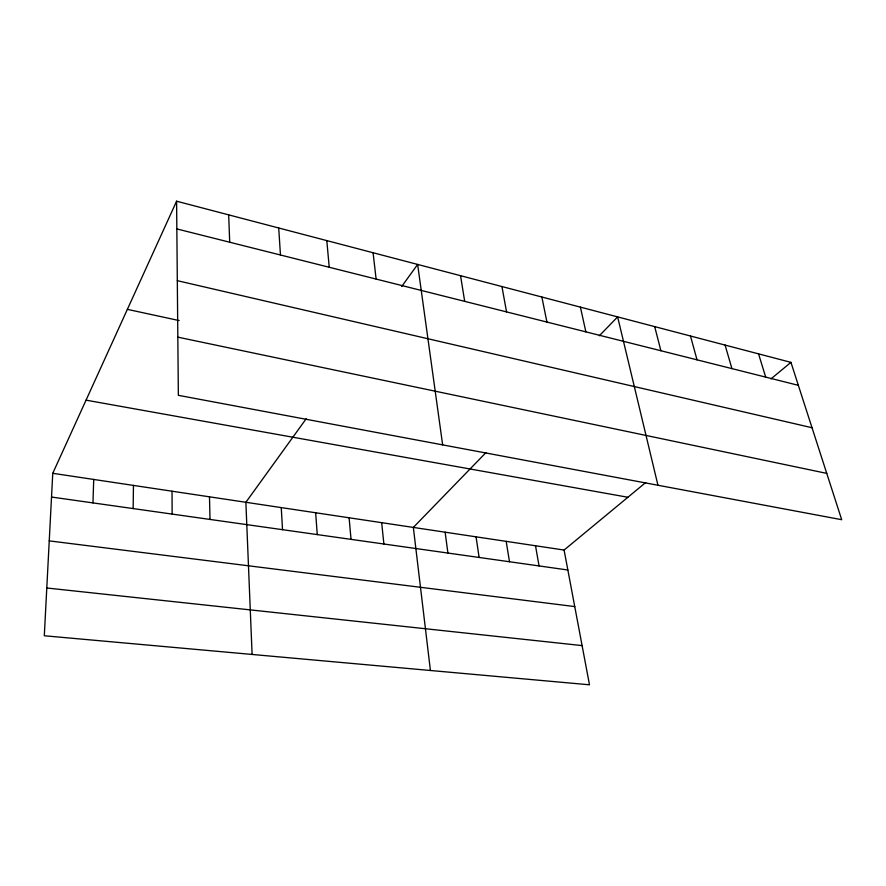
<?xml version="1.0" encoding="UTF-8"?>
<svg xmlns="http://www.w3.org/2000/svg" width="886" height="886" viewBox="0 0 886 886"><rect width="100%" height="100%" fill="white"/><g stroke="black" fill="none" stroke-linecap="round" stroke-linejoin="round"><path stroke-width="1.33" d="M133.155 508.586L133.454 485.417M92.964 502.905L93.717 479.448M176.591 201.2L178.352 395.322L841.7 519.705L790.943 362.363L176.591 201.2L52.761 473.301L44.3 635.76L589.489 684.8L564.094 550.051L645.706 482.527M306.179 418.779L245.876 502.284L252.1 654.455M401.701 286.499L417.638 264.438L442.646 444.883M486.004 452.547L413.341 527.425L430.419 670.492M599.335 335.761L617.631 316.9L657.955 485.251M770.931 378.92L790.943 362.363M46.781 587.994L582.102 645.595M49.239 540.881L574.748 606.578M51.521 497.046L567.86 569.997M52.761 473.301L564.094 550.051M86.053 400.151L627.886 497.267M177.82 337.145L826.76 473.39M127.362 309.358L179.149 320.566M177.311 280.674L812.03 427.739M176.835 228.92L798.352 385.332M758.549 353.868L765.692 377.115M725.08 345.086L731.947 368.62M690.482 336.015L697.027 359.827M654.688 326.624L660.901 350.734M580.408 307.132L585.867 331.862M541.867 297.02L546.917 322.061M501.941 286.555L506.548 311.894M535.509 545.765L539.053 565.921M506.172 541.357L509.483 561.746M460.554 275.69L464.685 301.362M476.059 536.838L479.116 557.46M445.126 532.198L447.917 553.052M373.084 252.743L376.118 279.079M381.656 522.662L383.882 544.004M326.812 240.604L329.227 267.273M349.095 517.778L351.033 539.364M315.649 512.761L317.254 534.59M278.713 227.99L280.463 255.002M281.25 507.6L282.523 529.684M228.677 214.866L229.707 242.232M209.484 496.825L210.015 519.44M172.028 491.209L172.15 514.09"/></g></svg>
